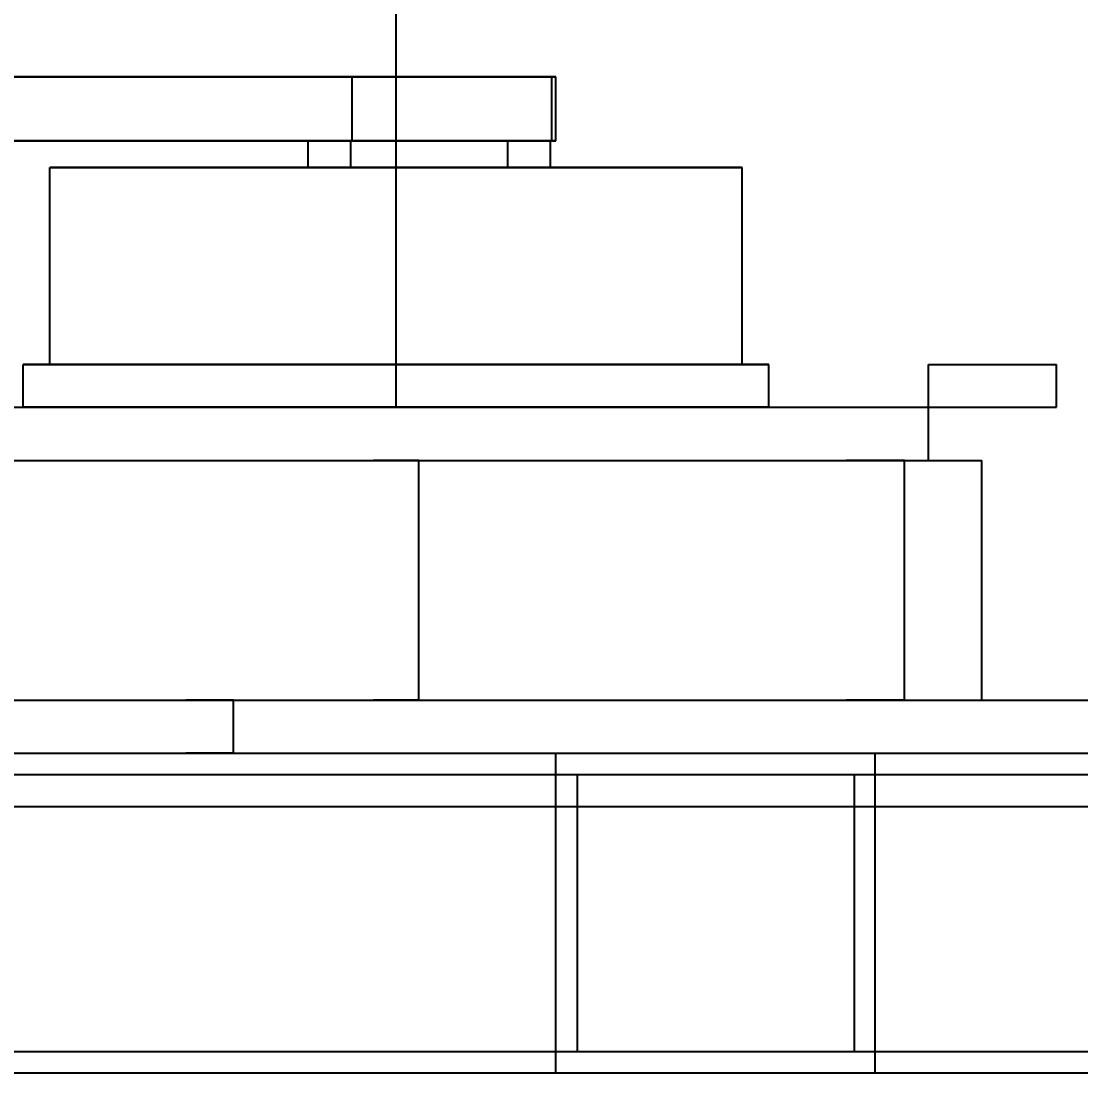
# Model space of a CAD drawing. Header units: millimetres. Extents: x -201 to 3037, y -406 to 3230.
# Drawn here: x 269.6 to 468.6, y 820 to 1017.5 of the extents above; entities that cross this region are included whole.
import ezdxf

# ---------------------------------------------------------------- set-up
doc = ezdxf.new("R2010")
doc.units = ezdxf.units.MM
for name, color, linetype in [('DIM', 5, 'Continuous'), ('HIDDEN', 8, 'Continuous'), ('VISIBLE', 7, 'Continuous')]:
    doc.layers.add(name, color=color, linetype=linetype)
doc.styles.add('OpenSansCondensed-Light', font='OpenSansCondensed-Light.ttf')
doc.dimstyles.new('EZDXF', dxfattribs={"dimtxt": 0.25, "dimasz": 0.175, "dimexe": 0.375, "dimexo": 0.125, "dimgap": 0.1, "dimtad": 1, "dimlfac": 100, "dimzin": 12, "dimdsep": 46, "dimtxsty": 'OpenSansCondensed-Light', "dimblk": 'ARCHTICK', "dimcen": 2.5, "dimazin": 3, "dimtfac": 0.5, "dimtmove": 2, "dimatfit": 3})

# ---------------------------------------------------------------- blocks, each defined once
blk = doc.blocks.new('_ARCHTICK')
at = {"color": 0, "linetype": 'BYBLOCK', "const_width": 0.15}
blk.add_lwpolyline([(-0.5, -0.5), (0.5, 0.5)], dxfattribs=at)

msp = doc.modelspace()

# ---------------------------------------------------------------- linework, layer by layer
at = {"layer": 'HIDDEN'}
for points in [[(362, 1007), (138, 1007)], [(331.75, 1007), (331.64, 1007), (331.33, 1007), (330.82, 1007), (330.15, 1007), (329.34, 1007), (328.45, 1007), (327.5, 1007), (326.55, 1007), (325.66, 1007), (324.85, 1007), (324.18, 1007), (323.67, 1007), (323.36, 1007), (323.25, 1007)], [(323.25, 1007), (323.36, 1007), (323.67, 1007), (324.18, 1007), (324.85, 1007), (325.66, 1007), (326.55, 1007), (327.5, 1007), (328.45, 1007), (329.34, 1007), (330.15, 1007), (330.82, 1007), (331.33, 1007), (331.64, 1007), (331.75, 1007)], [(331.75, 1007), (331.64, 1007), (331.33, 1007), (330.82, 1007), (330.15, 1007), (329.34, 1007), (328.45, 1007), (327.5, 1007), (326.55, 1007), (325.66, 1007), (324.85, 1007), (324.18, 1007), (323.67, 1007), (323.36, 1007), (323.25, 1007)], [(323.25, 1007), (323.36, 1007), (323.67, 1007), (324.18, 1007), (324.85, 1007), (325.66, 1007), (326.55, 1007), (327.5, 1007), (328.45, 1007), (329.34, 1007), (330.15, 1007), (330.82, 1007), (331.33, 1007), (331.64, 1007), (331.75, 1007)], [(331.75, 995), (331.75, 1007)], [(331.75, 995), (331.75, 1007)], [(369.25, 1007), (369.14, 1007), (368.83, 1007), (368.32, 1007), (367.65, 1007), (366.84, 1007), (365.95, 1007), (365, 1007), (364.05, 1007), (363.16, 1007), (362.35, 1007), (361.68, 1007), (361.17, 1007), (360.86, 1007), (360.75, 1007)], [(360.75, 1007), (360.86, 1007), (361.17, 1007), (361.68, 1007), (362.35, 1007), (363.16, 1007), (364.05, 1007), (365, 1007), (365.95, 1007), (366.84, 1007), (367.65, 1007), (368.32, 1007), (368.83, 1007), (369.14, 1007), (369.25, 1007)], [(370, 1007), (369.95, 1007), (369.8, 1007), (369.55, 1007), (369.21, 1007), (368.77, 1007), (368.25, 1007), (367.66, 1007), (366.99, 1007), (366.26, 1007), (365.47, 1007), (364.64, 1007), (363.78, 1007), (362.9, 1007), (362, 1007)], [(369.25, 995), (369.25, 1007)], [(370, 995), (370, 1007)], [(362, 995), (138, 995)], [(331.75, 995), (331.64, 995), (331.33, 995), (330.82, 995), (330.15, 995), (329.34, 995), (328.45, 995), (327.5, 995), (326.55, 995), (325.66, 995), (324.85, 995), (324.18, 995), (323.67, 995), (323.36, 995), (323.25, 995)], [(323.25, 995), (323.36, 995), (323.67, 995), (324.18, 995), (324.85, 995), (325.66, 995), (326.55, 995), (327.5, 995), (328.45, 995), (329.34, 995), (330.15, 995), (330.82, 995), (331.33, 995), (331.64, 995), (331.75, 995)], [(331.75, 995), (331.64, 995), (331.33, 995), (330.82, 995), (330.15, 995), (329.34, 995), (328.45, 995), (327.5, 995), (326.55, 995), (325.66, 995), (324.85, 995), (324.18, 995), (323.67, 995), (323.36, 995), (323.25, 995)], [(323.25, 995), (323.36, 995), (323.67, 995), (324.18, 995), (324.85, 995), (325.66, 995), (326.55, 995), (327.5, 995), (328.45, 995), (329.34, 995), (330.15, 995), (330.82, 995), (331.33, 995), (331.64, 995), (331.75, 995)], [(331.5, 995), (331.4, 995), (331.1, 995), (330.63, 995), (329.99, 995), (329.24, 995), (328.39, 995), (327.5, 995), (326.61, 995), (325.76, 995), (325.01, 995), (324.37, 995), (323.9, 995), (323.6, 995), (323.5, 995)], [(323.5, 995), (323.6, 995), (323.9, 995), (324.37, 995), (325.01, 995), (325.76, 995), (326.61, 995), (327.5, 995), (328.39, 995), (329.24, 995), (329.99, 995), (330.63, 995), (331.1, 995), (331.4, 995), (331.5, 995)], [(331.5, 995), (331.4, 995), (331.1, 995), (330.63, 995), (329.99, 995), (329.24, 995), (328.39, 995), (327.5, 995), (326.61, 995), (325.76, 995), (325.01, 995), (324.37, 995), (323.9, 995), (323.6, 995), (323.5, 995)], [(323.5, 995), (323.6, 995), (323.9, 995), (324.37, 995), (325.01, 995), (325.76, 995), (326.61, 995), (327.5, 995), (328.39, 995), (329.24, 995), (329.99, 995), (330.63, 995), (331.1, 995), (331.4, 995), (331.5, 995)], [(331.5, 990), (331.5, 995)], [(369.25, 995), (369.14, 995), (368.83, 995), (368.32, 995), (367.65, 995), (366.84, 995), (365.95, 995), (365, 995), (364.05, 995), (363.16, 995), (362.35, 995), (361.68, 995), (361.17, 995), (360.86, 995), (360.75, 995)], [(360.75, 995), (360.86, 995), (361.17, 995), (361.68, 995), (362.35, 995), (363.16, 995), (364.05, 995), (365, 995), (365.95, 995), (366.84, 995), (367.65, 995), (368.32, 995), (368.83, 995), (369.14, 995), (369.25, 995)], [(369, 995), (368.9, 995), (368.6, 995), (368.13, 995), (367.49, 995), (366.74, 995), (365.89, 995), (365, 995), (364.11, 995), (363.26, 995), (362.51, 995), (361.87, 995), (361.4, 995), (361.1, 995), (361, 995)], [(361, 995), (361.1, 995), (361.4, 995), (361.87, 995), (362.51, 995), (363.26, 995), (364.11, 995), (365, 995), (365.89, 995), (366.74, 995), (367.49, 995), (368.13, 995), (368.6, 995), (368.9, 995), (369, 995)], [(370, 995), (369.95, 995), (369.8, 995), (369.55, 995), (369.21, 995), (368.77, 995), (368.25, 995), (367.66, 995), (366.99, 995), (366.26, 995), (365.47, 995), (364.64, 995), (363.78, 995), (362.9, 995), (362, 995)], [(405, 990), (403.37, 990), (398.56, 990), (390.82, 990), (380.53, 990), (368.2, 990), (354.46, 990), (340, 990), (325.54, 990), (311.8, 990), (299.47, 990), (289.18, 990), (281.44, 990), (276.63, 990), (275, 990)], [(331.5, 990), (331.4, 990), (331.1, 990), (330.63, 990), (329.99, 990), (329.24, 990), (328.39, 990), (327.5, 990), (326.61, 990), (325.76, 990), (325.01, 990), (324.37, 990), (323.9, 990), (323.6, 990), (323.5, 990)], [(323.5, 990), (323.6, 990), (323.9, 990), (324.37, 990), (325.01, 990), (325.76, 990), (326.61, 990), (327.5, 990), (328.39, 990), (329.24, 990), (329.99, 990), (330.63, 990), (331.1, 990), (331.4, 990), (331.5, 990)], [(331.5, 990), (331.4, 990), (331.1, 990), (330.63, 990), (329.99, 990), (329.24, 990), (328.39, 990), (327.5, 990), (326.61, 990), (325.76, 990), (325.01, 990), (324.37, 990), (323.9, 990), (323.6, 990), (323.5, 990)], [(323.5, 990), (323.6, 990), (323.9, 990), (324.37, 990), (325.01, 990), (325.76, 990), (326.61, 990), (327.5, 990), (328.39, 990), (329.24, 990), (329.99, 990), (330.63, 990), (331.1, 990), (331.4, 990), (331.5, 990)], [(369, 990), (368.9, 990), (368.6, 990), (368.13, 990), (367.49, 990), (366.74, 990), (365.89, 990), (365, 990), (364.11, 990), (363.26, 990), (362.51, 990), (361.87, 990), (361.4, 990), (361.1, 990), (361, 990)], [(361, 990), (361.1, 990), (361.4, 990), (361.87, 990), (362.51, 990), (363.26, 990), (364.11, 990), (365, 990), (365.89, 990), (366.74, 990), (367.49, 990), (368.13, 990), (368.6, 990), (368.9, 990), (369, 990)], [(410, 953), (408.24, 953), (403.07, 953), (394.73, 953), (383.64, 953), (370.37, 953), (355.58, 953), (340, 953), (324.42, 953), (309.63, 953), (296.36, 953), (285.27, 953), (276.93, 953), (271.76, 953), (270, 953)], [(405, 953), (403.37, 953), (398.56, 953), (390.82, 953), (380.53, 953), (368.2, 953), (354.46, 953), (340, 953), (325.54, 953), (311.8, 953), (299.47, 953), (289.18, 953), (281.44, 953), (276.63, 953), (275, 953)], [(275, 953), (276.63, 953), (281.44, 953), (289.18, 953), (299.47, 953), (311.8, 953), (325.54, 953), (340, 953), (354.46, 953), (368.2, 953), (380.53, 953), (390.82, 953), (398.56, 953), (403.37, 953), (405, 953)], [(440, 945), (440, 953)], [(440, 953), (464, 953)], [(440, 945), (440, 953)], [(440, 945), (440, 953)], [(440, 953), (464, 953)], [(440, 953), (464, 953)], [(464, 945), (464, 953)], [(464, 945), (464, 953)], [(464, 945), (464, 953)], [(240, 945), (440, 945)], [(410, 945), (408.24, 945), (403.07, 945), (394.73, 945), (383.64, 945), (370.37, 945), (355.58, 945), (340, 945), (324.42, 945), (309.63, 945), (296.36, 945), (285.27, 945), (276.93, 945), (271.76, 945), (270, 945)], [(270, 945), (271.76, 945), (276.93, 945), (285.27, 945), (296.36, 945), (309.63, 945), (324.42, 945), (340, 945), (355.58, 945), (370.37, 945), (383.64, 945), (394.73, 945), (403.07, 945), (408.24, 945), (410, 945)], [(440, 935), (440, 945)], [(440, 945), (464, 945)], [(440, 945), (464, 945)], [(440, 945), (464, 945)], [(230, 935), (450, 935)], [(240, 935), (440, 935)], [(240, 935), (440, 935)], [(344.25, 935), (344.14, 935), (343.83, 935), (343.32, 935), (342.65, 935), (341.84, 935), (340.95, 935), (340, 935), (339.05, 935), (338.16, 935), (337.35, 935), (336.68, 935), (336.17, 935), (335.86, 935), (335.75, 935)], [(335.75, 935), (335.86, 935), (336.17, 935), (336.68, 935), (337.35, 935), (338.16, 935), (339.05, 935), (340, 935), (340.95, 935), (341.84, 935), (342.65, 935), (343.32, 935), (343.83, 935), (344.14, 935), (344.25, 935)], [(344.25, 935), (344.14, 935), (343.83, 935), (343.32, 935), (342.65, 935), (341.84, 935), (340.95, 935), (340, 935), (339.05, 935), (338.16, 935), (337.35, 935), (336.68, 935), (336.17, 935), (335.86, 935), (335.75, 935)], [(335.75, 935), (335.86, 935), (336.17, 935), (336.68, 935), (337.35, 935), (338.16, 935), (339.05, 935), (340, 935), (340.95, 935), (341.84, 935), (342.65, 935), (343.32, 935), (343.83, 935), (344.14, 935), (344.25, 935)], [(344.25, 890), (344.25, 935)], [(344.25, 890), (344.25, 935)], [(435.5, 935), (435.36, 935), (434.96, 935), (434.3, 935), (433.43, 935), (432.39, 935), (431.22, 935), (430, 935), (428.78, 935), (427.61, 935), (426.57, 935), (425.7, 935), (425.04, 935), (424.64, 935), (424.5, 935)], [(424.5, 935), (424.64, 935), (425.04, 935), (425.7, 935), (426.57, 935), (427.61, 935), (428.78, 935), (430, 935), (431.22, 935), (432.39, 935), (433.43, 935), (434.3, 935), (434.96, 935), (435.36, 935), (435.5, 935)], [(435.5, 935), (435.36, 935), (434.96, 935), (434.3, 935), (433.43, 935), (432.39, 935), (431.22, 935), (430, 935), (428.78, 935), (427.61, 935), (426.57, 935), (425.7, 935), (425.04, 935), (424.64, 935), (424.5, 935)], [(424.5, 935), (424.64, 935), (425.04, 935), (425.7, 935), (426.57, 935), (427.61, 935), (428.78, 935), (430, 935), (431.22, 935), (432.39, 935), (433.43, 935), (434.3, 935), (434.96, 935), (435.36, 935), (435.5, 935)], [(435.5, 890), (435.5, 935)], [(435.5, 890), (435.5, 935)], [(450, 890), (450, 935)], [(70, 890), (540, 890)], [(230, 890), (450, 890)], [(230, 890), (450, 890)], [(309.5, 890), (309.39, 890), (309.05, 890), (308.52, 890), (307.81, 890), (306.95, 890), (306, 890), (305, 890), (304, 890), (303.05, 890), (302.19, 890), (301.48, 890), (300.95, 890), (300.61, 890), (300.5, 890)], [(300.5, 890), (300.61, 890), (300.95, 890), (301.48, 890), (302.19, 890), (303.05, 890), (304, 890), (305, 890), (306, 890), (306.95, 890), (307.81, 890), (308.52, 890), (309.05, 890), (309.39, 890), (309.5, 890)], [(309.5, 890), (309.39, 890), (309.05, 890), (308.52, 890), (307.81, 890), (306.95, 890), (306, 890), (305, 890), (304, 890), (303.05, 890), (302.19, 890), (301.48, 890), (300.95, 890), (300.61, 890), (300.5, 890)], [(300.5, 890), (300.61, 890), (300.95, 890), (301.48, 890), (302.19, 890), (303.05, 890), (304, 890), (305, 890), (306, 890), (306.95, 890), (307.81, 890), (308.52, 890), (309.05, 890), (309.39, 890), (309.5, 890)], [(309.5, 880), (309.5, 890)], [(309.5, 880), (309.5, 890)], [(344.25, 890), (344.14, 890), (343.83, 890), (343.32, 890), (342.65, 890), (341.84, 890), (340.95, 890), (340, 890), (339.05, 890), (338.16, 890), (337.35, 890), (336.68, 890), (336.17, 890), (335.86, 890), (335.75, 890)], [(335.75, 890), (335.86, 890), (336.17, 890), (336.68, 890), (337.35, 890), (338.16, 890), (339.05, 890), (340, 890), (340.95, 890), (341.84, 890), (342.65, 890), (343.32, 890), (343.83, 890), (344.14, 890), (344.25, 890)], [(344.25, 890), (344.14, 890), (343.83, 890), (343.32, 890), (342.65, 890), (341.84, 890), (340.95, 890), (340, 890), (339.05, 890), (338.16, 890), (337.35, 890), (336.68, 890), (336.17, 890), (335.86, 890), (335.75, 890)], [(335.75, 890), (335.86, 890), (336.17, 890), (336.68, 890), (337.35, 890), (338.16, 890), (339.05, 890), (340, 890), (340.95, 890), (341.84, 890), (342.65, 890), (343.32, 890), (343.83, 890), (344.14, 890), (344.25, 890)], [(435.5, 890), (435.36, 890), (434.96, 890), (434.3, 890), (433.43, 890), (432.39, 890), (431.22, 890), (430, 890), (428.78, 890), (427.61, 890), (426.57, 890), (425.7, 890), (425.04, 890), (424.64, 890), (424.5, 890)], [(424.5, 890), (424.64, 890), (425.04, 890), (425.7, 890), (426.57, 890), (427.61, 890), (428.78, 890), (430, 890), (431.22, 890), (432.39, 890), (433.43, 890), (434.3, 890), (434.96, 890), (435.36, 890), (435.5, 890)], [(435.5, 890), (435.36, 890), (434.96, 890), (434.3, 890), (433.43, 890), (432.39, 890), (431.22, 890), (430, 890), (428.78, 890), (427.61, 890), (426.57, 890), (425.7, 890), (425.04, 890), (424.64, 890), (424.5, 890)], [(424.5, 890), (424.64, 890), (425.04, 890), (425.7, 890), (426.57, 890), (427.61, 890), (428.78, 890), (430, 890), (431.22, 890), (432.39, 890), (433.43, 890), (434.3, 890), (434.96, 890), (435.36, 890), (435.5, 890)], [(0, 880), (600, 880)], [(0, 880), (600, 880)], [(60, 880), (540, 880)], [(60, 880), (540, 880)], [(60, 880), (540, 880)], [(70, 880), (540, 880)], [(309.5, 880), (309.39, 880), (309.05, 880), (308.52, 880), (307.81, 880), (306.95, 880), (306, 880), (305, 880), (304, 880), (303.05, 880), (302.19, 880), (301.48, 880), (300.95, 880), (300.61, 880), (300.5, 880)], [(300.5, 880), (300.61, 880), (300.95, 880), (301.48, 880), (302.19, 880), (303.05, 880), (304, 880), (305, 880), (306, 880), (306.95, 880), (307.81, 880), (308.52, 880), (309.05, 880), (309.39, 880), (309.5, 880)], [(309.5, 880), (309.39, 880), (309.05, 880), (308.52, 880), (307.81, 880), (306.95, 880), (306, 880), (305, 880), (304, 880), (303.05, 880), (302.19, 880), (301.48, 880), (300.95, 880), (300.61, 880), (300.5, 880)], [(300.5, 880), (300.61, 880), (300.95, 880), (301.48, 880), (302.19, 880), (303.05, 880), (304, 880), (305, 880), (306, 880), (306.95, 880), (307.81, 880), (308.52, 880), (309.05, 880), (309.39, 880), (309.5, 880)], [(370, 820), (370, 880)], [(370, 820), (370, 880)], [(370, 880), (430, 880)], [(370, 880), (430, 880)], [(430, 820), (430, 880)], [(430, 820), (430, 880)], [(60, 876), (540, 876)], [(60, 876), (540, 876)], [(60, 876), (540, 876)], [(60, 876), (540, 876)], [(374, 876), (426, 876)], [(374, 876), (374, 824)], [(374, 876), (426, 876)], [(374, 876), (374, 824)], [(426, 876), (426, 824)], [(426, 876), (426, 824)], [(10, 870), (590, 870)], [(10, 870), (590, 870)], [(60, 824), (540, 824)], [(60, 824), (540, 824)], [(60, 824), (540, 824)], [(60, 824), (540, 824)], [(374, 824), (426, 824)], [(374, 824), (426, 824)], [(60, 820), (540, 820)], [(60, 820), (540, 820)], [(60, 820), (540, 820)], [(370, 820), (430, 820)], [(370, 820), (430, 820)]]:
    msp.add_lwpolyline(points, dxfattribs=at)
at = {"layer": 'VISIBLE'}
for points in [[(138, 1007), (362, 1007)], [(362, 1007), (362.9, 1007), (363.78, 1007), (364.64, 1007), (365.47, 1007), (366.26, 1007), (366.99, 1007), (367.66, 1007), (368.25, 1007), (368.77, 1007), (369.21, 1007), (369.55, 1007), (369.8, 1007), (369.95, 1007), (370, 1007)], [(370, 995), (370, 1007)], [(138, 995), (362, 995)], [(323.5, 990), (323.5, 995)], [(331.5, 990), (331.5, 995)], [(361, 990), (361, 995)], [(362, 995), (362.9, 995), (363.78, 995), (364.64, 995), (365.47, 995), (366.26, 995), (366.99, 995), (367.66, 995), (368.25, 995), (368.77, 995), (369.21, 995), (369.55, 995), (369.8, 995), (369.95, 995), (370, 995)], [(369, 990), (369, 995)], [(275, 990), (276.63, 990), (281.44, 990), (289.18, 990), (299.47, 990), (311.8, 990), (325.54, 990), (340, 990), (354.46, 990), (368.2, 990), (380.53, 990), (390.82, 990), (398.56, 990), (403.37, 990), (405, 990)], [(275, 953), (275, 990)], [(405, 953), (405, 990)], [(270, 953), (271.76, 953), (276.93, 953), (285.27, 953), (296.36, 953), (309.63, 953), (324.42, 953), (340, 953), (355.58, 953), (370.37, 953), (383.64, 953), (394.73, 953), (403.07, 953), (408.24, 953), (410, 953)], [(270, 945), (270, 953)], [(410, 945), (410, 953)], [(440, 945), (440, 953)], [(440, 953), (464, 953)], [(464, 945), (464, 953)], [(240, 945), (440, 945)], [(440, 935), (440, 945)], [(440, 945), (464, 945)], [(230, 935), (450, 935)], [(450, 890), (450, 935)], [(70, 890), (540, 890)], [(60, 880), (540, 880)], [(70, 880), (540, 880)], [(60, 820), (540, 820)]]:
    msp.add_lwpolyline(points, dxfattribs=at)

# ---------------------------------------------------------------- dimensions: what is measured, and where the dimension line sits
at = {"layer": 'DIM'}
msp.add_linear_dim(base=(340, 1718), p1=(340, 945), p2=(785, 945), dimstyle='EZDXF', override={"dimtxt": 18, "dimasz": 12, "dimdec": 0, "dimlfac": 1}, dxfattribs=at).render()

doc.saveas('drawing.dxf')
